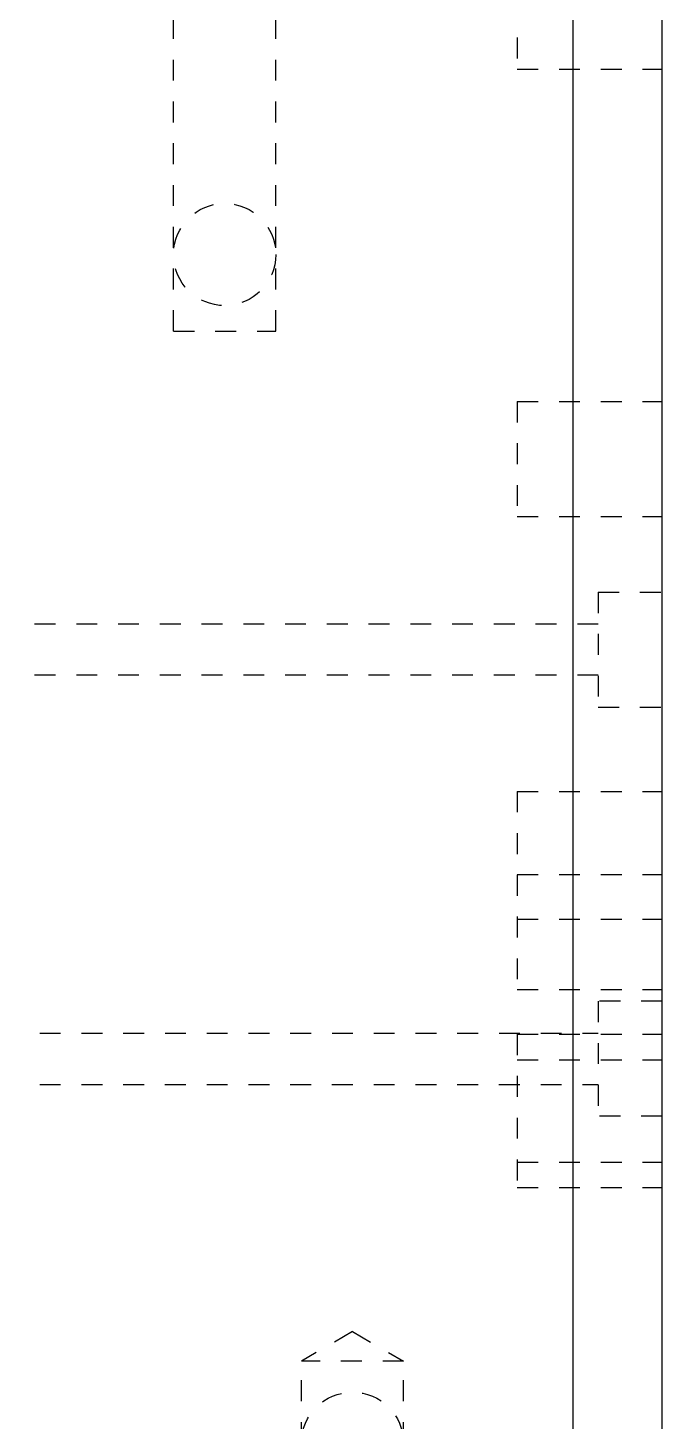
# Model space of a CAD drawing. Header units: millimetres. Extents: x 1540 to 3369, y -3458 to 1222.
# Drawn here: x 2645.9 to 2695.5, y -389 to -280 of the extents above; entities that cross this region are included whole.
import ezdxf

# ---------------------------------------------------------------- set-up
doc = ezdxf.new("R2010")
doc.units = ezdxf.units.MM
doc.header["$LTSCALE"] = 16.335
doc.linetypes.add('HIDDEN', pattern=[0.2, 0.1, -0.1])
doc.layers.add('21', color=7, linetype='CONTINUOUS')

msp = doc.modelspace()

# ---------------------------------------------------------------- linework, layer by layer
at = {"layer": '21', "color": 8, "linetype": 'HIDDEN'}
for p, q in [((2657.262, -303.737), (2657.262, -215.737)), ((2665.262, -303.737), (2665.262, -215.737)), ((2684.162, -274.238), (2684.162, -283.235)), ((2684.162, -283.237), (2695.494, -283.237)), ((2657.262, -303.737), (2665.262, -303.737)), ((2684.162, -309.237), (2695.494, -309.237)), ((2684.162, -309.238), (2684.162, -318.235)), ((2684.162, -318.237), (2695.494, -318.237)), ((2690.494, -324.151), (2695.494, -324.151)), ((2690.494, -324.153), (2690.494, -333.15)), ((2690.494, -326.651), (2599.379, -326.651)), ((2690.494, -330.651), (2599.379, -330.651)), ((2690.494, -333.151), (2695.494, -333.151)), ((2684.162, -339.737), (2695.494, -339.737)), ((2684.162, -339.739), (2684.162, -355.235)), ((2684.162, -346.237), (2695.494, -346.237)), ((2684.162, -349.737), (2695.494, -349.737)), ((2684.162, -355.237), (2695.494, -355.237)), ((2690.494, -356.161), (2690.494, -365.159)), ((2695.494, -356.161), (2690.494, -356.161)), ((2636.992, -358.661), (2690.494, -358.661)), ((2684.162, -358.737), (2695.494, -358.737)), ((2684.162, -358.739), (2684.162, -370.735)), ((2684.162, -360.737), (2695.494, -360.737)), ((2636.99, -362.661), (2690.494, -362.661)), ((2695.494, -365.161), (2690.494, -365.161)), ((2684.162, -368.737), (2695.494, -368.737)), ((2684.162, -370.737), (2695.494, -370.737)), ((2671.262, -382.005), (2667.262, -384.314)), ((2671.262, -382.005), (2675.262, -384.314)), ((2667.262, -635.737), (2667.262, -384.314)), ((2675.262, -384.314), (2667.262, -384.314)), ((2675.262, -635.737), (2675.262, -384.314))]:
    msp.add_line(p, q, dxfattribs=at)
at = {"layer": '21', "color": 7, "linetype": 'Continuous'}
for p, q in [((2688.494, -215.737), (2688.494, -635.737)), ((2695.494, -628.737), (2695.494, -222.737))]:
    msp.add_line(p, q, dxfattribs=at)
at = {"layer": '21', "color": 8, "linetype": 'HIDDEN'}
for centre in [(2661.262, -297.737), (2671.262, -390.737)]:
    msp.add_circle(centre, 4, dxfattribs=at)

doc.saveas('drawing.dxf')
